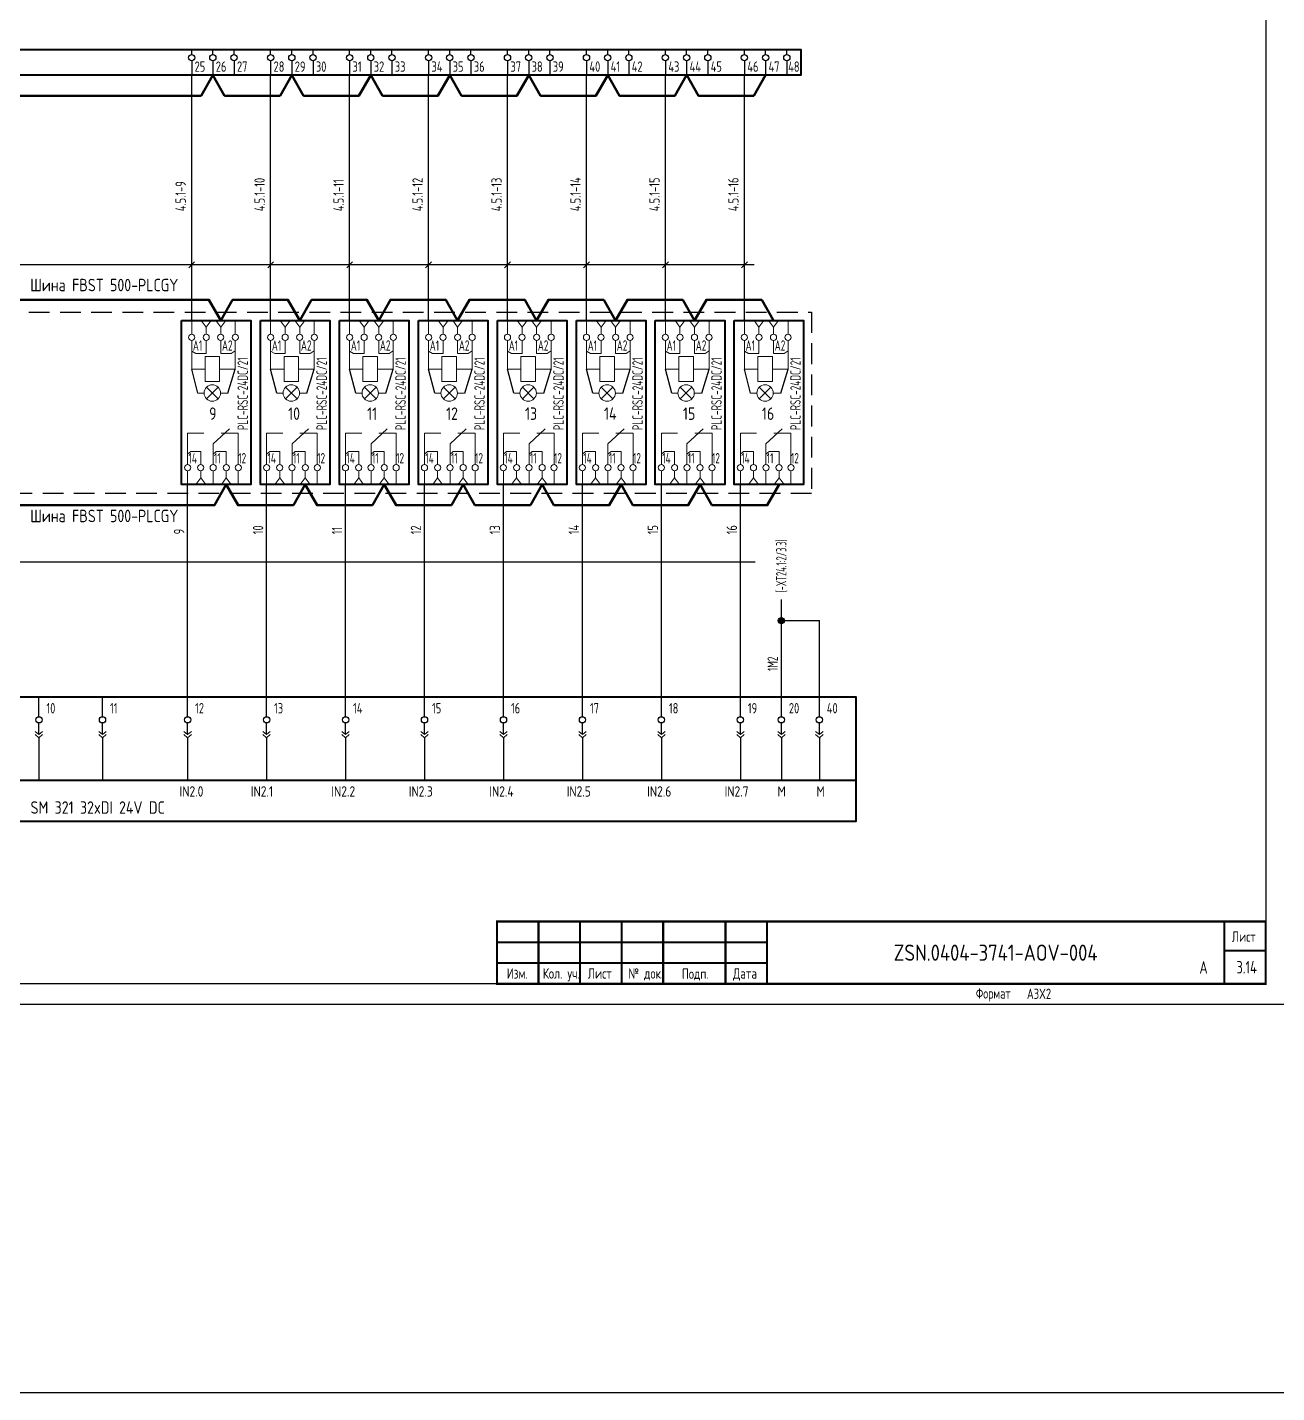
# Model space of a CAD drawing. Header units: millimetres. Extents: x 613 to 19799, y 1373 to 4314.
# Drawn here: x 10487 to 10787.6, y 1373 to 1701.6 of the extents above; entities that cross this region are included whole.
import ezdxf
from ezdxf.enums import TextEntityAlignment as Align

# ---------------------------------------------------------------- set-up
doc = ezdxf.new("R2010")
doc.units = ezdxf.units.MM
for name, pattern in [('DASHED2', [0.375, 0.25, -0.125]), ('K5LT32768', [0]), ('K5LT_THIN', [0])]:
    doc.linetypes.add(name, pattern=pattern)
doc.layers.add('EPLAN108', color=5, linetype='Continuous', lineweight=30)
for name, color, linetype in [('Временный', 6, 'Continuous'), ('КИА_МАРКИРОВКА', 2, 'Continuous'), ('КИА_РАМКИ-ШТАМПЫ', 7, 'Continuous'), ('ФОРМАТ', 7, 'Continuous')]:
    doc.layers.add(name, color=color, linetype=linetype)
doc.styles.add('GOST-A 3-1', font='gost_0.ttf', dxfattribs={"height": 3})
doc.styles.add('GOSTA-2.5-1', font='GOST_AU.ttf', dxfattribs={"width": 0.9, "height": 2.5})
doc.styles.add('ROMAND0-100', font='romand.shx')
doc.styles.add('ROMANS0-60', font='romans.shx', dxfattribs={"width": 0.6})
doc.styles.add('ROMANS0-70', font='romans.shx', dxfattribs={"width": 0.7})

# ---------------------------------------------------------------- blocks, each defined once
blk = doc.blocks.new('A$C66DD7B38')
for p, q in [((175.13, 25.21), (175.13, 30)), ((190.43, 25.21), (190.43, 30)), ((210.91, 25.21), (210.91, 30)), ((229.91, 25.21), (229.91, 30)), ((248.91, 25.21), (248.91, 30)), ((267.91, 25.21), (267.91, 30)), ((286.91, 25.21), (286.91, 30)), ((305.91, 25.21), (305.91, 30)), ((324.91, 25.21), (324.91, 30)), ((343.91, 25.21), (343.91, 30)), ((353.79, 25.21), (353.79, 30)), ((175.13, 20.89), (175.13, 23.71)), ((190.43, 20.89), (190.43, 23.71)), ((210.91, 20.89), (210.91, 23.71)), ((229.91, 20.89), (229.91, 23.71)), ((248.91, 20.89), (248.91, 23.71)), ((267.91, 20.89), (267.91, 23.71)), ((286.91, 20.89), (286.91, 23.71)), ((305.91, 20.89), (305.91, 23.71)), ((324.91, 20.89), (324.91, 23.71)), ((343.91, 20.89), (343.91, 23.71)), ((353.79, 20.89), (353.79, 23.71)), ((175.13, 20.14), (175.13, 9.97)), ((190.43, 20.14), (190.43, 9.97)), ((210.91, 20.14), (210.91, 9.97)), ((229.91, 20.14), (229.91, 9.97)), ((248.91, 20.14), (248.91, 9.97)), ((267.91, 20.14), (267.91, 9.97)), ((286.91, 20.14), (286.91, 9.97)), ((305.91, 20.14), (305.91, 9.97)), ((324.91, 20.14), (324.91, 9.97)), ((343.91, 20.14), (343.91, 9.97)), ((353.79, 20.14), (353.79, 9.97))]:
    blk.add_line(p, q)
at = {"color": 0}
for p, q in [((362.91, 25.21), (362.91, 30)), ((362.91, 20.89), (362.91, 23.71)), ((362.91, 20.14), (362.91, 9.97))]:
    blk.add_line(p, q, dxfattribs=at)
at = {"lineweight": 18}
for p, q in [((175.13, 20.89), (174.24, 21.63)), ((175.13, 20.14), (174.24, 20.89)), ((175.13, 20.89), (176.02, 21.63)), ((175.13, 20.14), (176.02, 20.89)), ((190.43, 20.89), (189.54, 21.63)), ((190.43, 20.14), (189.54, 20.89)), ((190.43, 20.89), (191.32, 21.63)), ((190.43, 20.14), (191.32, 20.89)), ((210.91, 20.89), (210.02, 21.63)), ((210.91, 20.14), (210.02, 20.89)), ((210.91, 20.89), (211.8, 21.63)), ((210.91, 20.14), (211.8, 20.89)), ((229.91, 20.89), (229.02, 21.63)), ((229.91, 20.14), (229.02, 20.89)), ((229.91, 20.89), (230.8, 21.63)), ((229.91, 20.14), (230.8, 20.89)), ((248.91, 20.89), (248.02, 21.63)), ((248.91, 20.14), (248.02, 20.89)), ((248.91, 20.89), (249.8, 21.63)), ((248.91, 20.14), (249.8, 20.89)), ((267.91, 20.89), (267.02, 21.63)), ((267.91, 20.14), (267.02, 20.89)), ((267.92, 20.89), (268.81, 21.63)), ((267.92, 20.14), (268.81, 20.89)), ((286.91, 20.89), (286.02, 21.63)), ((286.91, 20.14), (286.02, 20.89)), ((286.91, 20.89), (287.8, 21.63)), ((286.91, 20.14), (287.8, 20.89)), ((305.91, 20.89), (305.02, 21.63)), ((305.91, 20.14), (305.02, 20.89)), ((305.91, 20.89), (306.8, 21.63)), ((305.91, 20.14), (306.8, 20.89)), ((324.91, 20.89), (324.02, 21.63)), ((324.91, 20.14), (324.02, 20.89)), ((324.91, 20.89), (325.8, 21.63)), ((324.91, 20.14), (325.8, 20.89)), ((343.91, 20.89), (343.02, 21.63)), ((343.91, 20.14), (343.02, 20.89)), ((343.91, 20.89), (344.8, 21.63)), ((343.91, 20.14), (344.8, 20.89)), ((353.79, 20.89), (352.9, 21.63)), ((353.79, 20.14), (352.9, 20.89)), ((353.79, 20.89), (354.68, 21.63)), ((353.79, 20.14), (354.68, 20.89)), ((362.91, 20.89), (362.02, 21.63)), ((362.91, 20.14), (362.02, 20.89)), ((362.91, 20.89), (363.8, 21.63)), ((362.91, 20.14), (363.8, 20.89))]:
    blk.add_line(p, q, dxfattribs=at)
at = {"lineweight": 40}
blk.add_line((0, 9.97), (371.67, 9.97), dxfattribs=at)
blk.add_lwpolyline([(0, 30), (371.67, 30), (371.67, 0), (0, 0)], close=True, dxfattribs=at)
for centre in [(175.13, 24.46), (190.43, 24.46), (210.91, 24.46), (229.91, 24.46), (248.91, 24.46), (267.91, 24.46), (286.91, 24.46), (305.91, 24.46), (324.91, 24.46), (343.91, 24.46), (353.79, 24.46)]:
    blk.add_circle(centre, 0.75)
at = {"color": 0}
blk.add_circle((362.91, 24.46), 0.75, dxfattribs=at)
at = {"style": 'GOSTA-2.5-1', "width": 0.9}
for s, p in [('10', (176.93, 26)), ('11', (192.23, 26)), ('12', (212.71, 26)), ('13', (231.71, 26)), ('14', (250.71, 26)), ('15', (269.71, 26)), ('16', (288.71, 26)), ('17', (307.71, 26)), ('18', (326.71, 26)), ('19', (345.71, 26)), ('20', (355.59, 26)), ('40', (364.71, 26))]:
    blk.add_text(s, height=2.5, dxfattribs=at).set_placement(p)
for s, height, style, p in [('IN2.0', 2.5, 'GOSTA-2.5-1', (208.97, 5.98)), ('IN2.1', 2.5, 'GOSTA-2.5-1', (226.12, 5.98)), ('IN2.2', 2.5, 'GOSTA-2.5-1', (245.49, 5.98)), ('IN2.3', 2.5, 'GOSTA-2.5-1', (264.12, 5.98)), ('IN2.4', 2.5, 'GOSTA-2.5-1', (283.49, 5.98)), ('IN2.5', 2.5, 'GOSTA-2.5-1', (302.12, 5.98)), ('IN2.6', 2.5, 'GOSTA-2.5-1', (321.49, 5.98)), ('IN2.7', 2.5, 'GOSTA-2.5-1', (340.12, 5.98)), ('M', 2.5, 'GOSTA-2.5-1', (352.86, 5.98)), ('M', 2.5, 'GOSTA-2.5-1', (362.23, 5.98)), ('SM 321 32xDI 24V DC', 3, 'GOST-A 3-1', (173.11, 1.85))]:
    blk.add_text(s, height=height, dxfattribs=dict(style=style)).set_placement(p)
blk = doc.blocks.new('A$C2C8C317B')
at = {"linetype": 'K5LT_THIN', "lineweight": 18}
for p, q in [((9.44, 37.88), (8.25, 39.45)), ((9.44, 37.88), (10.64, 39.45)), ((2.44, 36.15), (2.44, 39.44)), ((5.94, 37.86), (4.75, 39.44)), ((5.94, 37.86), (7.14, 39.44)), ((5.94, 36.15), (5.94, 37.86)), ((9.44, 36.17), (9.44, 37.88)), ((12.94, 36.15), (12.94, 39.44)), ((2.44, 34.65), (2.44, 27.76)), ((5.94, 34.65), (5.94, 31.48)), ((9.44, 34.67), (9.44, 31.52)), ((12.94, 34.65), (12.94, 27.76)), ((3.42, 31.48), (2.44, 32.07)), ((5.94, 31.48), (3.42, 31.48)), ((9.16, 30.76), (5.66, 30.76)), ((5.66, 30.76), (5.66, 24.76)), ((9.16, 24.76), (9.16, 30.76)), ((9.44, 31.52), (11.97, 31.52)), ((11.97, 31.52), (12.94, 32.12)), ((5.66, 27.76), (2.44, 27.76)), ((9.16, 27.76), (12.94, 27.76)), ((5.66, 24.76), (9.16, 24.76)), ((7.61, 9.79), (11.52, 13.36)), ((1.46, 4.79), (1.46, 12.35)), ((5.38, 12.35), (1.46, 12.35)), ((13.65, 12.35), (9.5, 12.35)), ((13.65, 12.35), (13.65, 4.79)), ((2.22, 7.93), (1.46, 7.29)), ((4.63, 7.93), (2.22, 7.93)), ((4.63, 4.79), (4.63, 7.93)), ((7.61, 4.79), (7.61, 9.79)), ((8.36, 7.93), (7.61, 7.29)), ((10.77, 7.93), (8.36, 7.93)), ((10.77, 4.79), (10.77, 7.93)), ((1.46, 3.29), (1.46, 0)), ((4.63, 1.58), (3.43, 0)), ((4.63, 3.29), (4.63, 1.58)), ((4.63, 1.58), (5.82, 0)), ((7.61, 3.29), (7.61, 0)), ((10.77, 1.58), (9.58, 0)), ((10.77, 3.29), (10.77, 1.58)), ((10.77, 1.58), (11.97, 0)), ((13.65, 3.29), (13.65, 0))]:
    blk.add_line(p, q, dxfattribs=at)
at = {"color": 0}
for p, q in [((0, 0), (0, 39.44)), ((3.94, 21.99), (2.44, 27.76)), ((11.17, 21.99), (12.94, 27.76))]:
    blk.add_line(p, q, dxfattribs=at)
at = {"color": 0, "lineweight": 20}
for p, q in [((6.01, 23.39), (8.81, 20.59)), ((8.81, 23.39), (6.01, 20.59)), ((5.43, 21.99), (3.94, 21.99)), ((9.39, 21.99), (11.17, 21.99))]:
    blk.add_line(p, q, dxfattribs=at)
at = {"lineweight": 40}
blk.add_lwpolyline([(0, 39.44), (16.69, 39.44), (16.69, 0), (0, 0)], close=True, dxfattribs=at)
at = {"color": 0, "lineweight": 20}
blk.add_circle((7.41, 21.99), 1.98, dxfattribs=at)
at = {"linetype": 'K5LT32768', "lineweight": 18}
for centre, start, end in [((9.44, 35.42), 0, 180), ((2.44, 35.4), 0, 180), ((2.44, 35.4), 180, 0), ((5.94, 35.4), 0, 180), ((5.94, 35.4), 180, 0), ((9.44, 35.42), 180, 0), ((12.94, 35.4), 0, 180), ((12.94, 35.4), 180, 0), ((1.46, 4.04), 0, 180), ((1.46, 4.04), 180, 0), ((4.63, 4.04), 0, 180), ((4.63, 4.04), 180, 0), ((7.61, 4.04), 0, 180), ((7.61, 4.04), 180, 0), ((10.77, 4.04), 0, 180), ((10.77, 4.04), 180, 0), ((13.65, 4.04), 0, 180), ((13.65, 4.04), 180, 0)]:
    blk.add_arc(centre, 0.75, start, end, dxfattribs=at)
at = {"style": 'GOSTA-2.5-1', "width": 0.8}
for s, p in [('A1', (2.73, 32.17)), ('A2', (9.73, 32.19)), ('14', (1.68, 5.05)), ('11', (7.82, 5.05)), ('12', (13.64, 5.05))]:
    blk.add_text(s, height=2.5, dxfattribs=at).set_placement(p)
blk.add_text('PLC-RSC-24DC/21', height=2.5, rotation=90, dxfattribs=at).set_placement((15.97, 13.05))
blk = doc.blocks.new('A$C2EC3666A')
h = blk.add_hatch(color=7)
h.dxf.hatch_style = 1
edge = h.paths.add_edge_path()
edge.add_arc((0, 0), 0.75, 0, 360)
at = {"color": 0}
blk.add_circle((0, 0), 0.75, dxfattribs=at)
blk = doc.blocks.new('A$C6A6D7164')
at = {"color": 0}
for p, q in [((182.68, 17.91), (182.68, 19.16)), ((187.78, 17.91), (187.78, 19.16)), ((192.88, 17.91), (192.88, 19.16)), ((201.68, 17.91), (201.68, 19.16)), ((206.78, 17.91), (206.78, 19.16)), ((211.88, 17.91), (211.88, 19.16)), ((220.68, 17.91), (220.68, 19.16)), ((225.78, 17.91), (225.78, 19.16)), ((230.88, 17.91), (230.88, 19.16)), ((239.68, 17.91), (239.68, 19.16)), ((244.78, 17.91), (244.78, 19.16)), ((249.88, 17.91), (249.88, 19.16)), ((258.68, 17.91), (258.68, 19.16)), ((263.78, 17.91), (263.78, 19.16)), ((268.88, 17.91), (268.88, 19.16)), ((277.68, 17.91), (277.68, 19.16)), ((282.78, 17.91), (282.78, 19.16)), ((287.88, 17.91), (287.88, 19.16)), ((296.68, 17.91), (296.68, 19.16)), ((301.78, 17.91), (301.78, 19.16)), ((306.88, 17.91), (306.88, 19.16)), ((315.68, 17.91), (315.68, 19.16)), ((320.78, 17.91), (320.78, 19.16)), ((325.88, 17.91), (325.88, 19.16)), ((182.68, 16.41), (182.68, 12.99)), ((187.78, 16.41), (187.78, 12.99)), ((192.88, 16.41), (192.88, 12.99)), ((201.68, 16.41), (201.68, 12.99)), ((206.78, 16.41), (206.78, 12.99)), ((211.88, 16.41), (211.88, 12.99)), ((220.68, 16.41), (220.68, 12.99)), ((225.78, 16.41), (225.78, 12.99)), ((230.88, 16.41), (230.88, 12.99)), ((239.68, 16.41), (239.68, 12.99)), ((244.78, 16.41), (244.78, 12.99)), ((249.88, 16.41), (249.88, 12.99)), ((258.68, 16.41), (258.68, 12.99)), ((263.78, 16.41), (263.78, 12.99)), ((268.88, 16.41), (268.88, 12.99)), ((277.68, 16.41), (277.68, 12.99)), ((282.78, 16.41), (282.78, 12.99)), ((287.88, 16.41), (287.88, 12.99)), ((296.68, 16.41), (296.68, 12.99)), ((301.78, 16.41), (301.78, 12.99)), ((306.88, 16.41), (306.88, 12.99)), ((315.68, 16.41), (315.68, 12.99)), ((320.78, 16.41), (320.78, 12.99)), ((325.88, 16.41), (325.88, 12.99))]:
    blk.add_line(p, q, dxfattribs=at)
at = {"color": 0, "lineweight": 40}
blk.add_lwpolyline([(-7.54, 19.16), (329.24, 19.16), (329.24, 12.99), (-7.54, 12.99)], close=True, dxfattribs=at)
at = {"color": 0}
for centre in [(182.68, 17.16), (187.78, 17.16), (192.88, 17.16), (201.68, 17.16), (206.78, 17.16), (211.88, 17.16), (220.68, 17.16), (225.78, 17.16), (230.88, 17.16), (239.68, 17.16), (244.78, 17.16), (249.88, 17.16), (258.68, 17.16), (263.78, 17.16), (268.88, 17.16), (277.68, 17.16), (282.78, 17.16), (287.88, 17.16), (296.68, 17.16), (301.78, 17.16), (306.88, 17.16), (315.68, 17.16), (320.78, 17.16), (325.88, 17.16)]:
    blk.add_circle(centre, 0.75, dxfattribs=at)
at = {"style": 'GOSTA-2.5-1', "width": 0.9}
for s, p in [('25', (183.39, 13.76)), ('26', (188.49, 13.76)), ('27', (193.58, 13.76)), ('28', (202.39, 13.76)), ('29', (207.49, 13.76)), ('30', (212.58, 13.76)), ('31', (221.39, 13.76)), ('32', (226.49, 13.76)), ('33', (231.58, 13.76)), ('34', (240.39, 13.76)), ('35', (245.49, 13.76)), ('36', (250.58, 13.76)), ('37', (259.39, 13.76)), ('38', (264.49, 13.76)), ('39', (269.58, 13.76)), ('40', (278.39, 13.76)), ('41', (283.49, 13.76)), ('42', (288.58, 13.76)), ('43', (297.39, 13.76)), ('44', (302.49, 13.76)), ('45', (307.58, 13.76)), ('46', (316.39, 13.76)), ('47', (321.49, 13.76)), ('48', (326.22, 13.76))]:
    blk.add_text(s, height=2.5, dxfattribs=at).set_placement(p)
blk = doc.blocks.new('frm6')
at = {"layer": 'ФОРМАТ'}
blk.add_line((-185, 15), (-120, 15), dxfattribs=at)
at = {"layer": 'ФОРМАТ', "const_width": 0.5}
blk.add_lwpolyline([(-185, 15), (-185, 0), (0, 0), (0, 15)], close=True, dxfattribs=at)
for points in [[(-175, 15), (-175, 0)], [(-165, 15), (-165, 0)], [(-155, 15), (-155, 0)], [(-145, 15), (-145, 0)], [(-130, 15), (-130, 0)], [(-120, 15), (-120, 0)], [(-10, 15), (-10, 0)], [(-185, 10), (-120, 10)], [(-10, 8), (0, 8)], [(-185, 5), (-120, 5)]]:
    blk.add_lwpolyline(points, dxfattribs=at)
at = {"layer": 'ФОРМАТ', "style": 'GOSTA-2.5-1', "width": 0.95}
for s, p in [('Лист', (-8.17, 9.36)), ('Изм.', (-182.63, 0.5)), ('Кол. уч.', (-173.96, 0.5)), ('Лист', (-163.13, 0.5)), ('№ док.', (-153.38, 0.5)), ('Подп.', (-140.5, 0.44)), ('Дата', (-128.17, 0.5))]:
    blk.add_text(s, height=2.5, dxfattribs=at).set_placement(p, align=Align.BOTTOM_LEFT)
at = {"layer": 'ФОРМАТ', "flags": 8}
for tag, style, width, p in [('R2', 'ROMANS0-70', 0.7, (-184.4, 10)), ('QTY2', 'ROMANS0-70', 0.65, (-174.28, 10.29)), ('SH2', 'ROMANS0-70', 0.7, (-164.3, 10)), ('ND2', 'ROMANS0-60', 0.6, (-154.34, 10)), ('SIGN2', 'ROMANS0-70', 0.7, (-144.3, 10)), ('DATE2', 'ROMANS0-70', 0.43, (-129.4, 10)), ('R1', 'ROMANS0-70', 0.7, (-184.4, 5)), ('QTY1', 'ROMANS0-70', 0.65, (-174.28, 5.29)), ('SH1', 'ROMANS0-70', 0.7, (-164.3, 5)), ('ND1', 'ROMANS0-60', 0.6, (-154.34, 5)), ('SIGN1', 'ROMANS0-70', 0.7, (-144.3, 5)), ('DATE1', 'ROMANS0-70', 0.43, (-129.4, 5))]:
    blk.add_attdef(tag, text='', height=3, dxfattribs=dict(at, style=style, width=width)).set_placement(p, align=Align.BOTTOM_LEFT)
at = {"layer": 'ФОРМАТ', "style": 'ROMANS0-70', "width": 0.7, "flags": 8}
blk.add_attdef('SH', text='', height=3, dxfattribs=at).set_placement((-5.16, 3.75), align=Align.MIDDLE_CENTER)

msp = doc.modelspace()

# ---------------------------------------------------------------- linework, layer by layer
for p, q in [((10785, 1881.39), (10785, 1471.39)), ((10785, 1471.39), (10216, 1471.39)), ((10790, 1466.39), (10196, 1466.39))]:
    msp.add_line(p, q)
at = {"color": 252}
for p, q in [((10526.55, 1631.05), (10526.55, 1690.16)), ((10545.55, 1631.05), (10545.55, 1690.16)), ((10564.55, 1631.05), (10564.55, 1690.16)), ((10583.55, 1631.05), (10583.55, 1690.16)), ((10602.55, 1631.05), (10602.55, 1690.16)), ((10621.55, 1631.05), (10621.55, 1690.16)), ((10640.55, 1631.05), (10640.55, 1690.16)), ((10659.55, 1631.05), (10659.55, 1690.16))]:
    msp.add_line(p, q, dxfattribs=at)
at = {"color": 0}
for p, q in [((10661.91, 1644.45), (10314.74, 1644.45)), ((10525.85, 1643.75), (10527.26, 1645.16)), ((10544.85, 1643.75), (10546.26, 1645.16)), ((10563.85, 1643.75), (10565.26, 1645.16)), ((10582.85, 1643.75), (10584.26, 1645.16)), ((10601.85, 1643.75), (10603.26, 1645.16)), ((10620.85, 1643.75), (10622.26, 1645.16)), ((10639.85, 1643.75), (10641.26, 1645.16)), ((10658.85, 1643.75), (10660.26, 1645.16)), ((10525.58, 1540.48), (10525.58, 1591.61)), ((10544.58, 1540.48), (10544.58, 1591.61)), ((10563.58, 1540.48), (10563.58, 1591.61)), ((10582.58, 1540.48), (10582.58, 1591.61)), ((10601.58, 1540.48), (10601.58, 1591.61)), ((10620.58, 1540.48), (10620.58, 1591.61)), ((10639.58, 1540.48), (10639.58, 1591.61)), ((10658.58, 1540.48), (10658.58, 1591.61)), ((10314.67, 1572.98), (10662.14, 1572.98))]:
    msp.add_line(p, q, dxfattribs=at)
at = {"color": 4}
for p, q in [((10668.46, 1540.48), (10668.46, 1563.89)), ((10668.46, 1558.84), (10677.58, 1558.84)), ((10677.58, 1540.44), (10677.58, 1558.84))]:
    msp.add_line(p, q, dxfattribs=at)
at = {"color": 1, "lineweight": 50}
for points in [[(10476.87, 1690.16), (10479.71, 1685.16), (10528.82, 1685.16), (10531.66, 1690.16)], [(10531.66, 1690.16), (10534.49, 1685.16), (10547.81, 1685.16), (10550.65, 1690.16)], [(10550.66, 1690.16), (10553.49, 1685.16), (10566.81, 1685.16), (10569.65, 1690.16)], [(10569.66, 1690.16), (10572.49, 1685.16), (10585.81, 1685.16), (10588.65, 1690.16)], [(10588.66, 1690.16), (10591.49, 1685.16), (10604.81, 1685.16), (10607.65, 1690.16)], [(10607.66, 1690.16), (10610.49, 1685.16), (10623.81, 1685.16), (10626.65, 1690.16)], [(10626.66, 1690.16), (10629.49, 1685.16), (10642.81, 1685.16), (10645.65, 1690.16)], [(10645.66, 1690.16), (10648.49, 1685.16), (10661.81, 1685.16), (10664.65, 1690.16)], [(10534.89, 1591.61), (10532.05, 1586.61), (10482.94, 1586.61), (10480.1, 1591.61)], [(10553.88, 1591.61), (10551.04, 1586.61), (10537.72, 1586.61), (10534.89, 1591.61)], [(10572.88, 1591.61), (10570.04, 1586.61), (10556.72, 1586.61), (10553.89, 1591.61)], [(10591.88, 1591.61), (10589.04, 1586.61), (10575.72, 1586.61), (10572.89, 1591.61)], [(10610.88, 1591.61), (10608.04, 1586.61), (10594.72, 1586.61), (10591.89, 1591.61)], [(10629.88, 1591.61), (10627.04, 1586.61), (10613.72, 1586.61), (10610.89, 1591.61)], [(10648.88, 1591.61), (10646.04, 1586.61), (10632.72, 1586.61), (10629.89, 1591.61)], [(10667.88, 1591.61), (10665.04, 1586.61), (10651.72, 1586.61), (10648.89, 1591.61)]]:
    msp.add_lwpolyline(points, dxfattribs=at)
at = {"color": 4, "lineweight": 50}
for points in [[(10533.55, 1631.05), (10530.72, 1636.05), (10481.61, 1636.05), (10478.77, 1631.05)], [(10552.55, 1631.05), (10549.72, 1636.05), (10536.39, 1636.05), (10533.55, 1631.05)], [(10571.55, 1631.05), (10568.72, 1636.05), (10555.39, 1636.05), (10552.55, 1631.05)], [(10590.55, 1631.05), (10587.72, 1636.05), (10574.39, 1636.05), (10571.55, 1631.05)], [(10609.55, 1631.05), (10606.72, 1636.05), (10593.39, 1636.05), (10590.55, 1631.05)], [(10628.55, 1631.05), (10625.72, 1636.05), (10612.39, 1636.05), (10609.55, 1631.05)], [(10647.55, 1631.05), (10644.72, 1636.05), (10631.39, 1636.05), (10628.55, 1631.05)], [(10666.55, 1631.05), (10663.72, 1636.05), (10650.39, 1636.05), (10647.55, 1631.05)]]:
    msp.add_lwpolyline(points, dxfattribs=at)
at = {"color": 0, "linetype": 'DASHED2', "ltscale": 20}
msp.add_lwpolyline([(10314.87, 1633.08), (10675.7, 1633.08), (10675.7, 1589.45), (10314.87, 1589.45)], close=True, dxfattribs=at)
at = {"layer": 'EPLAN108', "color": 2}
msp.add_lwpolyline([(613.36, 2532.19), (19799.49, 2532.19), (19799.49, 1372.97), (613.36, 1372.97)], close=True, dxfattribs=at)

# ---------------------------------------------------------------- block references
at = {"color": 0}
for name, p in [('A$C6A6D7164', (10343.87, 1677.17)), ('A$C2C8C317B', (10524.11, 1591.61)), ('A$C2C8C317B', (10543.11, 1591.61)), ('A$C2C8C317B', (10562.11, 1591.61)), ('A$C2C8C317B', (10581.11, 1591.61)), ('A$C2C8C317B', (10600.11, 1591.61)), ('A$C2C8C317B', (10619.11, 1591.61)), ('A$C2C8C317B', (10638.11, 1591.61)), ('A$C2C8C317B', (10657.11, 1591.61)), ('A$C2EC3666A', (10668.46, 1558.84)), ('A$C66DD7B38', (10314.67, 1510.48))]:
    msp.add_blockref(name, p, dxfattribs=at)
at = {"layer": 'КИА_РАМКИ-ШТАМПЫ'}
ref = msp.add_blockref('frm6', (10785, 1471.39), dxfattribs=at)
ref.add_attrib('TITLE', 'ZSN.0404-3741-AOV-004', dxfattribs={"layer": '0', "height": 3.9, "style": 'ROMAND0-100', "width": 0.8, "flags": 8}).set_placement((10720, 1478.89), align=Align.MIDDLE_CENTER)
ref.add_attrib('SH', '3.14', dxfattribs={"layer": '0', "height": 3, "style": 'ROMANS0-70', "width": 0.7, "flags": 8}).set_placement((10780.4, 1475.39), align=Align.MIDDLE_CENTER)
ref.add_attrib('REV', 'А', dxfattribs={"layer": '0', "height": 3, "style": 'ROMANS0-70', "width": 0.7, "flags": 8}).set_placement((10770.03, 1475.36), align=Align.MIDDLE_CENTER)

# ---------------------------------------------------------------- texts
at = {"style": 'GOST-A 3-1'}
for s, p in [('Шина FBST 500-PLCGY', (10487.7, 1638.1)), ('9', (10530.76, 1607.14)), ('10', (10549.76, 1607.14)), ('11', (10568.76, 1607.14)), ('12', (10587.76, 1607.14)), ('13', (10606.76, 1607.14)), ('14', (10625.76, 1607.14)), ('15', (10644.76, 1607.14)), ('16', (10663.76, 1607.14)), ('Шина FBST 500-PLCGY', (10487.7, 1582.52))]:
    msp.add_text(s, height=3, dxfattribs=at).set_placement(p)
at = {"style": 'GOSTA-2.5-1', "width": 0.9}
for s, p in [('10', (10543.77, 1579.6)), ('11', (10562.77, 1579.6)), ('12', (10581.77, 1579.6)), ('13', (10600.77, 1579.6)), ('14', (10619.77, 1579.6)), ('15', (10638.77, 1579.6)), ('16', (10657.77, 1579.6)), ('9', (10524.77, 1579.6))]:
    msp.add_text(s, height=2.5, rotation=90, dxfattribs=at).set_placement(p)
at = {"style": 'ROMANS0-70', "width": 0.7}
msp.add_text('Формат', height=2.5, dxfattribs=at).set_placement((10715.23, 1467.83))
at = {"ltscale": 100, "style": 'ROMANS0-70', "width": 0.7, "flags": 12}
msp.add_attdef('A3X2', text='A3x2', height=2.5, dxfattribs=at).set_placement((10727.53, 1467), align=Align.BOTTOM_LEFT)
at = {"layer": 'Временный', "style": 'GOSTA-2.5-1', "width": 0.7}
msp.add_text('(-XT24.1:2/3.3)', height=2.5, rotation=90, dxfattribs=at).set_placement((10669.67, 1565.58))
at = {"layer": 'КИА_МАРКИРОВКА', "style": 'GOSTA-2.5-1'}
for s, width, p in [('4.5.1-9', 0.9, (10525.15, 1657.37)), ('4.5.1-10', 0.9, (10544.15, 1657.37)), ('4.5.1-11', 0.9, (10563.15, 1657.37)), ('4.5.1-12', 0.9, (10582.15, 1657.37)), ('4.5.1-13', 0.9, (10601.15, 1657.37)), ('4.5.1-14', 0.9, (10620.15, 1657.37)), ('4.5.1-15', 0.9, (10639.15, 1657.37)), ('4.5.1-16', 0.9, (10658.15, 1657.37)), ('1M2', 0.8, (10667.6, 1546.7))]:
    msp.add_text(s, height=2.5, rotation=90, dxfattribs=dict(at, width=width)).set_placement(p)

doc.saveas('drawing.dxf')
